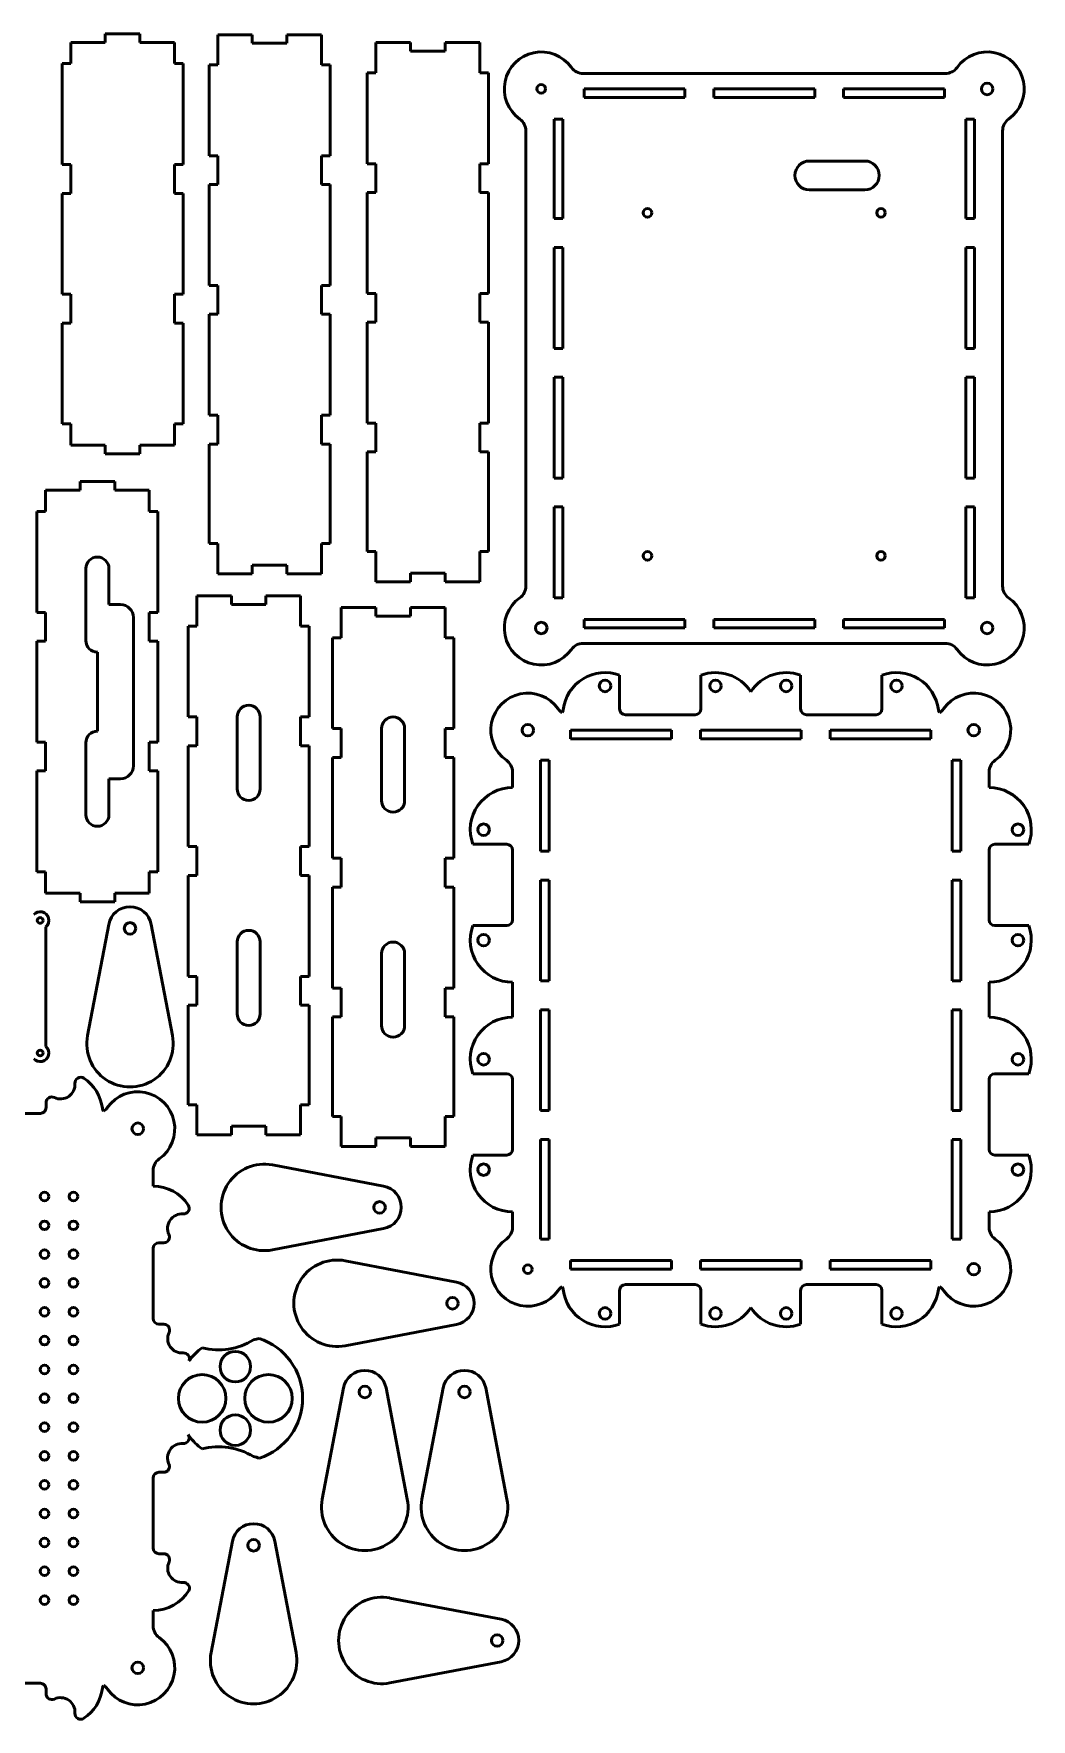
# Model space of a CAD drawing. Header units: millimetres. Extents: x 5 to 790, y 2 to 594.
# Drawn here: x 444 to 790, y 9 to 593 of the extents above; entities that cross this region are included whole.
import ezdxf

# ---------------------------------------------------------------- set-up
doc = ezdxf.new("R2010")
doc.units = ezdxf.units.MM
doc.layers.add('Visible (ISO)', color=7, linetype='Continuous', lineweight=50)

msp = doc.modelspace()

# ---------------------------------------------------------------- linework, layer by layer
at = {"layer": 'Visible (ISO)'}
for p, q in [((468.57, 593.34), (480.57, 593.34)), ((468.57, 590.34), (468.57, 593.34)), ((480.57, 593.34), (480.57, 590.34)), ((507.54, 593), (519.54, 593)), ((507.54, 582.54), (507.54, 593)), ((519.54, 593), (519.54, 590)), ((531.54, 593), (543.54, 593)), ((531.54, 590), (531.54, 593)), ((543.54, 593), (543.54, 582.54)), ((456.57, 590.34), (468.57, 590.34)), ((456.57, 582.95), (456.57, 590.34)), ((480.57, 590.34), (492.57, 590.34)), ((492.57, 590.34), (492.57, 582.95)), ((519.54, 590), (531.54, 590)), ((562.44, 590.24), (574.44, 590.24)), ((562.44, 579.78), (562.44, 590.24)), ((574.44, 590.24), (574.44, 587.24)), ((574.44, 587.24), (586.44, 587.24)), ((586.44, 590.24), (598.44, 590.24)), ((586.44, 587.24), (586.44, 590.24)), ((598.44, 590.24), (598.44, 579.78)), ((453.57, 582.95), (456.57, 582.95)), ((453.57, 547.95), (453.57, 582.95)), ((492.57, 582.95), (495.57, 582.95)), ((495.57, 582.95), (495.57, 547.95)), ((504.54, 582.54), (507.54, 582.54)), ((504.54, 551), (504.54, 582.54)), ((543.54, 582.54), (546.54, 582.54)), ((546.54, 582.54), (546.54, 551)), ((559.44, 579.78), (562.44, 579.78)), ((559.44, 548.24), (559.44, 579.78)), ((598.44, 579.78), (601.44, 579.78)), ((601.44, 579.78), (601.44, 548.24)), ((759.91, 579.52), (634.33, 579.52)), ((634.62, 574.18), (669.62, 574.18)), ((634.62, 571.18), (634.62, 574.18)), ((669.62, 574.18), (669.62, 571.18)), ((679.62, 571.18), (679.62, 574.18)), ((679.62, 574.18), (714.62, 574.18)), ((714.62, 574.18), (714.62, 571.18)), ((724.62, 574.18), (759.62, 574.18)), ((724.62, 571.18), (724.62, 574.18)), ((759.62, 574.18), (759.62, 571.18)), ((669.62, 571.18), (634.62, 571.18)), ((714.62, 571.18), (679.62, 571.18)), ((759.62, 571.18), (724.62, 571.18)), ((624.23, 529.18), (624.23, 563.72)), ((624.23, 563.72), (627.23, 563.72)), ((627.23, 563.72), (627.23, 529.18)), ((767.01, 529.18), (767.01, 563.72)), ((767.01, 563.72), (770.01, 563.72)), ((770.01, 563.72), (770.01, 529.18)), ((614.45, 559.64), (614.45, 401.72)), ((779.79, 401.72), (779.79, 559.64)), ((507.54, 551), (504.54, 551)), ((507.54, 541), (507.54, 551)), ((543.54, 551), (543.54, 541)), ((546.54, 551), (543.54, 551)), ((456.57, 547.95), (453.57, 547.95)), ((456.57, 537.95), (456.57, 547.95)), ((492.57, 547.95), (492.57, 537.95)), ((495.57, 547.95), (492.57, 547.95)), ((562.44, 548.24), (559.44, 548.24)), ((562.44, 538.24), (562.44, 548.24)), ((598.44, 548.24), (598.44, 538.24)), ((601.44, 548.24), (598.44, 548.24)), ((712.75, 549.18), (732, 549.18)), ((453.57, 537.95), (456.57, 537.95)), ((453.57, 502.95), (453.57, 537.95)), ((492.57, 537.95), (495.57, 537.95)), ((495.57, 537.95), (495.57, 502.95)), ((504.54, 541), (507.54, 541)), ((504.54, 506), (504.54, 541)), ((543.54, 541), (546.54, 541)), ((546.54, 541), (546.54, 506)), ((559.44, 538.24), (562.44, 538.24)), ((559.44, 503.24), (559.44, 538.24)), ((598.44, 538.24), (601.44, 538.24)), ((601.44, 538.24), (601.44, 503.24)), ((732, 539.18), (712.75, 539.18)), ((627.23, 529.18), (624.23, 529.18)), ((770.01, 529.18), (767.01, 529.18)), ((624.23, 484.18), (624.23, 519.18)), ((624.23, 519.18), (627.23, 519.18)), ((627.23, 519.18), (627.23, 484.18)), ((767.01, 484.18), (767.01, 519.18)), ((767.01, 519.18), (770.01, 519.18)), ((770.01, 519.18), (770.01, 484.18)), ((456.57, 502.95), (453.57, 502.95)), ((456.57, 492.95), (456.57, 502.95)), ((492.57, 502.95), (492.57, 492.95)), ((495.57, 502.95), (492.57, 502.95)), ((507.54, 506), (504.54, 506)), ((507.54, 496), (507.54, 506)), ((546.54, 506), (543.54, 506)), ((543.54, 506), (543.54, 496)), ((562.44, 503.24), (559.44, 503.24)), ((562.44, 493.24), (562.44, 503.24)), ((601.44, 503.24), (598.44, 503.24)), ((598.44, 503.24), (598.44, 493.24)), ((453.57, 492.95), (456.57, 492.95)), ((453.57, 457.95), (453.57, 492.95)), ((492.57, 492.95), (495.57, 492.95)), ((495.57, 492.95), (495.57, 457.95)), ((504.54, 496), (507.54, 496)), ((504.54, 461), (504.54, 496)), ((543.54, 496), (546.54, 496)), ((546.54, 496), (546.54, 461)), ((559.44, 493.24), (562.44, 493.24)), ((559.44, 458.24), (559.44, 493.24)), ((598.44, 493.24), (601.44, 493.24)), ((601.44, 493.24), (601.44, 458.24)), ((627.23, 484.18), (624.23, 484.18)), ((770.01, 484.18), (767.01, 484.18)), ((624.23, 439.18), (624.23, 474.18)), ((624.23, 474.18), (627.23, 474.18)), ((627.23, 474.18), (627.23, 439.18)), ((767.01, 439.18), (767.01, 474.18)), ((767.01, 474.18), (770.01, 474.18)), ((770.01, 474.18), (770.01, 439.18)), ((456.57, 457.95), (453.57, 457.95)), ((456.57, 450.56), (456.57, 457.95)), ((492.57, 457.95), (492.57, 450.56)), ((495.57, 457.95), (492.57, 457.95)), ((507.54, 461), (504.54, 461)), ((507.54, 451), (507.54, 461)), ((543.54, 461), (543.54, 451)), ((546.54, 461), (543.54, 461)), ((562.44, 458.24), (559.44, 458.24)), ((562.44, 448.24), (562.44, 458.24)), ((598.44, 458.24), (598.44, 448.24)), ((601.44, 458.24), (598.44, 458.24)), ((468.57, 450.56), (456.57, 450.56)), ((468.57, 447.56), (468.57, 450.56)), ((480.57, 450.56), (480.57, 447.56)), ((492.57, 450.56), (480.57, 450.56)), ((504.54, 451), (507.54, 451)), ((504.54, 416.47), (504.54, 451)), ((543.54, 451), (546.54, 451)), ((546.54, 451), (546.54, 416.47)), ((480.57, 447.56), (468.57, 447.56)), ((559.44, 448.24), (562.44, 448.24)), ((559.44, 413.71), (559.44, 448.24)), ((598.44, 448.24), (601.44, 448.24)), ((601.44, 448.24), (601.44, 413.71)), ((627.23, 439.18), (624.23, 439.18)), ((770.01, 439.18), (767.01, 439.18)), ((447.82, 434.98), (459.82, 434.98)), ((447.82, 427.59), (447.82, 434.98)), ((459.82, 437.98), (471.82, 437.98)), ((459.82, 434.98), (459.82, 437.98)), ((471.82, 437.98), (471.82, 434.98)), ((471.82, 434.98), (483.82, 434.98)), ((483.82, 434.98), (483.82, 427.59)), ((444.82, 427.59), (447.82, 427.59)), ((444.82, 392.59), (444.82, 427.59)), ((483.82, 427.59), (486.82, 427.59)), ((486.82, 427.59), (486.82, 392.59)), ((624.23, 397.64), (624.23, 429.18)), ((624.23, 429.18), (627.23, 429.18)), ((627.23, 429.18), (627.23, 397.64)), ((767.01, 397.64), (767.01, 429.18)), ((767.01, 429.18), (770.01, 429.18)), ((770.01, 429.18), (770.01, 397.64)), ((507.54, 416.47), (504.54, 416.47)), ((507.54, 406), (507.54, 416.47)), ((543.54, 416.47), (543.54, 406)), ((546.54, 416.47), (543.54, 416.47)), ((562.44, 413.71), (559.44, 413.71)), ((562.44, 403.24), (562.44, 413.71)), ((598.44, 413.71), (598.44, 403.24)), ((601.44, 413.71), (598.44, 413.71)), ((461.82, 382.79), (461.82, 407.79)), ((469.82, 407.79), (469.82, 395.29)), ((519.54, 406), (507.54, 406)), ((519.54, 409), (519.54, 406)), ((531.54, 409), (519.54, 409)), ((531.54, 406), (531.54, 409)), ((543.54, 406), (531.54, 406)), ((574.44, 406.24), (574.44, 403.24)), ((586.44, 406.24), (574.44, 406.24)), ((586.44, 403.24), (586.44, 406.24)), ((500.3, 398.33), (512.3, 398.33)), ((500.3, 387.87), (500.3, 398.33)), ((512.3, 398.33), (512.3, 395.33)), ((524.3, 398.33), (536.3, 398.33)), ((524.3, 395.33), (524.3, 398.33)), ((536.3, 398.33), (536.3, 387.87)), ((574.44, 403.24), (562.44, 403.24)), ((598.44, 403.24), (586.44, 403.24)), ((627.23, 397.64), (624.23, 397.64)), ((770.01, 397.64), (767.01, 397.64)), ((447.82, 392.59), (444.82, 392.59)), ((447.82, 382.59), (447.82, 392.59)), ((469.82, 395.29), (473.82, 395.29)), ((483.82, 392.59), (483.82, 382.59)), ((486.82, 392.59), (483.82, 392.59)), ((512.3, 395.33), (524.3, 395.33)), ((550.4, 394.28), (562.4, 394.28)), ((550.4, 383.81), (550.4, 394.28)), ((562.4, 394.28), (562.4, 391.28)), ((574.4, 394.28), (586.4, 394.28)), ((574.4, 391.28), (574.4, 394.28)), ((586.4, 394.28), (586.4, 383.81)), ((478.3, 390.82), (478.3, 339.37)), ((497.3, 387.87), (500.3, 387.87)), ((497.3, 356.33), (497.3, 387.87)), ((536.3, 387.87), (539.3, 387.87)), ((539.3, 387.87), (539.3, 356.33)), ((562.4, 391.28), (574.4, 391.28)), ((634.62, 387.18), (634.62, 390.18)), ((634.62, 390.18), (669.62, 390.18)), ((669.62, 387.18), (634.62, 387.18)), ((669.62, 390.18), (669.62, 387.18)), ((679.62, 387.18), (679.62, 390.18)), ((679.62, 390.18), (714.62, 390.18)), ((714.62, 387.18), (679.62, 387.18)), ((714.62, 390.18), (714.62, 387.18)), ((724.62, 387.18), (724.62, 390.18)), ((724.62, 390.18), (759.62, 390.18)), ((759.62, 387.18), (724.62, 387.18)), ((759.62, 390.18), (759.62, 387.18)), ((444.82, 382.59), (447.82, 382.59)), ((444.82, 347.59), (444.82, 382.59)), ((483.82, 382.59), (486.82, 382.59)), ((486.82, 382.59), (486.82, 347.59)), ((547.4, 383.81), (550.4, 383.81)), ((547.4, 352.28), (547.4, 383.81)), ((586.4, 383.81), (589.4, 383.81)), ((589.4, 383.81), (589.4, 352.28)), ((634.33, 381.84), (759.91, 381.84)), ((465.82, 351.39), (465.82, 378.79)), ((646.95, 370.81), (646.95, 359.09)), ((675.16, 359.09), (675.16, 370.81)), ((709.75, 370.81), (709.75, 359.09)), ((737.96, 359.09), (737.96, 370.81)), ((648.95, 357.09), (673.16, 357.09)), ((711.75, 357.09), (735.96, 357.09)), ((500.3, 356.33), (497.3, 356.33)), ((500.3, 346.33), (500.3, 356.33)), ((514.3, 331.36), (514.3, 356.36)), ((522.3, 356.36), (522.3, 331.36)), ((536.3, 356.33), (536.3, 346.33)), ((539.3, 356.33), (536.3, 356.33)), ((550.4, 352.28), (547.4, 352.28)), ((550.4, 342.28), (550.4, 352.28)), ((564.4, 327.31), (564.4, 352.31)), ((572.4, 352.31), (572.4, 327.31)), ((586.4, 352.28), (586.4, 342.28)), ((589.4, 352.28), (586.4, 352.28)), ((629.96, 351.75), (664.96, 351.75)), ((629.96, 348.75), (629.96, 351.75)), ((664.96, 351.75), (664.96, 348.75)), ((674.96, 351.75), (709.96, 351.75)), ((674.96, 348.75), (674.96, 351.75)), ((709.96, 351.75), (709.96, 348.75)), ((719.96, 351.75), (754.96, 351.75)), ((719.96, 348.75), (719.96, 351.75)), ((754.96, 351.75), (754.96, 348.75)), ((447.82, 347.59), (444.82, 347.59)), ((447.82, 337.59), (447.82, 347.59)), ((461.82, 322.39), (461.82, 347.39)), ((483.82, 347.59), (483.82, 337.59)), ((486.82, 347.59), (483.82, 347.59)), ((497.3, 346.33), (500.3, 346.33)), ((497.3, 311.33), (497.3, 346.33)), ((536.3, 346.33), (539.3, 346.33)), ((539.3, 346.33), (539.3, 311.33)), ((664.96, 348.75), (629.96, 348.75)), ((709.96, 348.75), (674.96, 348.75)), ((754.96, 348.75), (719.96, 348.75)), ((547.4, 342.28), (550.4, 342.28)), ((547.4, 307.28), (547.4, 342.28)), ((586.4, 342.28), (589.4, 342.28)), ((589.4, 342.28), (589.4, 307.28)), ((619.57, 309.75), (619.57, 341.28)), ((619.57, 341.28), (622.57, 341.28)), ((622.57, 341.28), (622.57, 309.75)), ((762.34, 341.28), (765.34, 341.28)), ((762.34, 309.75), (762.34, 341.28)), ((765.34, 341.28), (765.34, 309.75)), ((444.82, 337.59), (447.82, 337.59)), ((444.82, 302.59), (444.82, 337.59)), ((469.82, 334.89), (469.82, 322.39)), ((473.82, 334.89), (469.82, 334.89)), ((483.82, 337.59), (486.82, 337.59)), ((486.82, 337.59), (486.82, 302.59)), ((609.79, 331.83), (609.79, 337.21)), ((775.13, 337.21), (775.13, 331.83)), ((500.3, 311.33), (497.3, 311.33)), ((500.3, 301.33), (500.3, 311.33)), ((539.3, 311.33), (536.3, 311.33)), ((536.3, 311.33), (536.3, 301.33)), ((607.79, 312.16), (596.06, 312.16)), ((609.79, 285.95), (609.79, 310.16)), ((775.13, 310.16), (775.13, 285.95)), ((788.85, 312.16), (777.13, 312.16)), ((550.4, 307.28), (547.4, 307.28)), ((550.4, 297.28), (550.4, 307.28)), ((589.4, 307.28), (586.4, 307.28)), ((586.4, 307.28), (586.4, 297.28)), ((622.57, 309.75), (619.57, 309.75)), ((765.34, 309.75), (762.34, 309.75)), ((447.82, 302.59), (444.82, 302.59)), ((447.82, 295.21), (447.82, 302.59)), ((483.82, 302.59), (483.82, 295.21)), ((486.82, 302.59), (483.82, 302.59)), ((497.3, 301.33), (500.3, 301.33)), ((497.3, 266.33), (497.3, 301.33)), ((536.3, 301.33), (539.3, 301.33)), ((539.3, 301.33), (539.3, 266.33)), ((619.57, 299.75), (622.57, 299.75)), ((619.57, 264.75), (619.57, 299.75)), ((622.57, 299.75), (622.57, 264.75)), ((762.34, 264.75), (762.34, 299.75)), ((762.34, 299.75), (765.34, 299.75)), ((765.34, 299.75), (765.34, 264.75)), ((459.82, 295.21), (447.82, 295.21)), ((459.82, 292.21), (459.82, 295.21)), ((471.82, 295.21), (471.82, 292.21)), ((483.82, 295.21), (471.82, 295.21)), ((547.4, 297.28), (550.4, 297.28)), ((547.4, 262.28), (547.4, 297.28)), ((586.4, 297.28), (589.4, 297.28)), ((589.4, 297.28), (589.4, 262.28)), ((471.82, 292.21), (459.82, 292.21)), ((447.97, 241.99), (447.97, 283.51)), ((462.4, 245.78), (469.76, 284.37)), ((484.5, 284.37), (491.87, 245.78)), ((596.06, 283.95), (607.79, 283.95)), ((777.13, 283.95), (788.85, 283.95)), ((514.3, 253.3), (514.3, 278.3)), ((522.3, 278.3), (522.3, 253.3)), ((564.4, 249.24), (564.4, 274.24)), ((572.4, 274.24), (572.4, 249.24)), ((500.3, 266.33), (497.3, 266.33)), ((500.3, 256.33), (500.3, 266.33)), ((536.3, 266.33), (536.3, 256.33)), ((539.3, 266.33), (536.3, 266.33)), ((609.79, 252.2), (609.79, 264.29)), ((622.57, 264.75), (619.57, 264.75)), ((765.34, 264.75), (762.34, 264.75)), ((775.13, 264.29), (775.13, 252.2)), ((550.4, 262.28), (547.4, 262.28)), ((550.4, 252.28), (550.4, 262.28)), ((586.4, 262.28), (586.4, 252.28)), ((589.4, 262.28), (586.4, 262.28)), ((497.3, 256.33), (500.3, 256.33)), ((497.3, 221.79), (497.3, 256.33)), ((536.3, 256.33), (539.3, 256.33)), ((539.3, 256.33), (539.3, 221.79)), ((547.4, 252.28), (550.4, 252.28)), ((547.4, 217.74), (547.4, 252.28)), ((586.4, 252.28), (589.4, 252.28)), ((589.4, 252.28), (589.4, 217.74)), ((619.57, 219.75), (619.57, 254.75)), ((619.57, 254.75), (622.57, 254.75)), ((622.57, 254.75), (622.57, 219.75)), ((762.34, 254.75), (765.34, 254.75)), ((762.34, 219.75), (762.34, 254.75)), ((765.34, 254.75), (765.34, 219.75)), ((607.79, 232.54), (596.06, 232.54)), ((609.79, 206.33), (609.79, 230.54)), ((775.13, 230.54), (775.13, 206.33)), ((788.85, 232.54), (777.13, 232.54)), ((448.03, 222.49), (448.03, 220.81)), ((446.03, 218.81), (421.78, 218.81)), ((500.3, 221.79), (497.3, 221.79)), ((500.3, 211.33), (500.3, 221.79)), ((536.3, 221.79), (536.3, 211.33)), ((539.3, 221.79), (536.3, 221.79)), ((550.4, 217.74), (547.4, 217.74)), ((550.4, 207.28), (550.4, 217.74)), ((586.4, 217.74), (586.4, 207.28)), ((589.4, 217.74), (586.4, 217.74)), ((622.57, 219.75), (619.57, 219.75)), ((765.34, 219.75), (762.34, 219.75)), ((512.3, 211.33), (500.3, 211.33)), ((512.3, 214.33), (512.3, 211.33)), ((524.3, 214.33), (512.3, 214.33)), ((524.3, 211.33), (524.3, 214.33)), ((536.3, 211.33), (524.3, 211.33)), ((562.4, 207.28), (550.4, 207.28)), ((562.4, 210.28), (562.4, 207.28)), ((574.4, 210.28), (562.4, 210.28)), ((574.4, 207.28), (574.4, 210.28)), ((586.4, 207.28), (574.4, 207.28)), ((619.57, 209.75), (622.57, 209.75)), ((619.57, 175.21), (619.57, 209.75)), ((622.57, 209.75), (622.57, 175.21)), ((762.34, 209.75), (765.34, 209.75)), ((762.34, 175.21), (762.34, 209.75)), ((765.34, 209.75), (765.34, 175.21)), ((485.16, 193.55), (485.16, 198.93)), ((526.51, 200.92), (565.1, 193.56)), ((596.06, 204.33), (607.79, 204.33)), ((777.13, 204.33), (788.85, 204.33)), ((609.79, 179.28), (609.79, 184.66)), ((775.13, 184.66), (775.13, 179.28)), ((565.1, 178.82), (526.51, 171.45)), ((485.16, 147.68), (485.16, 171.93)), ((487.16, 173.93), (488.83, 173.93)), ((622.57, 175.21), (619.57, 175.21)), ((765.34, 175.21), (762.34, 175.21)), ((551.78, 167.67), (590.37, 160.31)), ((629.96, 167.75), (664.96, 167.75)), ((629.96, 164.75), (629.96, 167.75)), ((664.96, 164.75), (629.96, 164.75)), ((664.96, 167.75), (664.96, 164.75)), ((674.96, 167.75), (709.96, 167.75)), ((674.96, 164.75), (674.96, 167.75)), ((709.96, 164.75), (674.96, 164.75)), ((709.96, 167.75), (709.96, 164.75)), ((719.96, 167.75), (754.96, 167.75)), ((719.96, 164.75), (719.96, 167.75)), ((754.96, 164.75), (719.96, 164.75)), ((754.96, 167.75), (754.96, 164.75)), ((673.16, 159.41), (648.95, 159.41)), ((735.96, 159.41), (711.75, 159.41)), ((646.95, 157.41), (646.95, 145.68)), ((675.16, 145.68), (675.16, 157.41)), ((709.75, 157.41), (709.75, 145.68)), ((737.96, 145.68), (737.96, 157.41)), ((488.86, 145.68), (487.16, 145.68)), ((590.37, 145.57), (551.78, 138.21)), ((543.83, 84.98), (551.2, 123.57)), ((565.93, 123.57), (573.3, 84.98)), ((578.41, 84.98), (585.78, 123.57)), ((600.51, 123.57), (607.88, 84.98)), ((487.16, 94.3), (488.83, 94.3)), ((485.16, 68.05), (485.16, 92.3)), ((505.26, 31.78), (512.63, 70.37)), ((527.36, 70.37), (534.73, 31.78)), ((488.86, 66.05), (487.16, 66.05)), ((567.3, 50.69), (605.9, 43.33)), ((485.16, 41.01), (485.16, 46.39)), ((605.9, 28.59), (567.3, 21.23)), ((421.78, 21.13), (446.03, 21.13)), ((448.03, 19.13), (448.03, 17.46))]:
    msp.add_line(p, q, dxfattribs=at)
for centre, radius in [((619.79, 574.18), 1.5), ((774.45, 574.18), 2), ((656.62, 531.18), 1.5), ((737.62, 531.18), 1.5), ((656.62, 412.18), 1.5), ((737.62, 412.18), 1.5), ((619.79, 387.18), 2), ((774.45, 387.18), 2), ((641.91, 367.09), 2), ((680.21, 367.09), 2), ((704.71, 367.09), 2), ((743, 367.09), 2), ((615.13, 351.75), 2), ((769.79, 351.75), 2), ((599.79, 317.21), 2), ((785.13, 317.21), 2), ((445.97, 285.75), 1), ((477.13, 282.97), 2), ((599.79, 278.91), 2), ((785.13, 278.91), 2), ((445.97, 239.75), 1), ((599.79, 237.58), 2), ((785.13, 237.58), 2), ((479.82, 213.47), 2), ((599.79, 199.28), 2), ((785.13, 199.28), 2), ((447.49, 189.97), 1.5), ((457.49, 189.97), 1.5), ((563.7, 186.19), 2), ((447.49, 179.97), 1.5), ((457.49, 179.97), 1.5), ((447.49, 169.97), 1.5), ((457.49, 169.97), 1.5), ((615.13, 164.75), 1.5), ((769.79, 164.75), 2), ((447.49, 159.97), 1.5), ((457.49, 159.97), 1.5), ((588.97, 152.94), 2), ((447.49, 149.97), 1.5), ((457.49, 149.97), 1.5), ((641.91, 149.41), 2), ((680.21, 149.41), 2), ((704.71, 149.41), 2), ((743, 149.41), 2), ((447.49, 139.97), 1.5), ((457.49, 139.97), 1.5), ((513.66, 130.94), 5.3), ((447.49, 129.97), 1.5), ((457.49, 129.97), 1.5), ((502.16, 119.94), 8.25), ((525.16, 119.94), 8.25), ((558.57, 122.16), 2), ((593.14, 122.16), 2), ((447.49, 119.97), 1.5), ((457.49, 119.97), 1.5), ((447.49, 109.97), 1.5), ((457.49, 109.97), 1.5), ((513.66, 108.94), 5.3), ((447.49, 99.97), 1.5), ((457.49, 99.97), 1.5), ((447.49, 89.97), 1.5), ((457.49, 89.97), 1.5), ((447.49, 79.97), 1.5), ((457.49, 79.97), 1.5), ((447.49, 69.97), 1.5), ((457.49, 69.97), 1.5), ((520, 68.97), 2), ((447.49, 59.97), 1.5), ((457.49, 59.97), 1.5), ((447.49, 49.97), 1.5), ((457.49, 49.97), 1.5), ((604.49, 35.96), 2), ((479.82, 26.47), 2)]:
    msp.add_circle(centre, radius, dxfattribs=at)
for centre, radius, start, end in [((619.79, 574.18), 12.84, 35.42216, 234.57784), ((774.45, 574.18), 12.84, 305.42216, 144.57784), ((634.33, 584.52), 5, 215.42216, 270), ((759.91, 584.52), 5, 270, 324.57784), ((609.45, 559.64), 5, 0, 54.57784), ((784.79, 559.64), 5, 125.42216, 180), ((712.75, 544.18), 5, 90, 270), ((732, 544.18), 5, 270, 90), ((465.82, 407.79), 4, 0, 180), ((619.79, 387.18), 12.84, 125.42216, 324.57784), ((609.45, 401.72), 5, 305.42216, 0), ((774.45, 387.18), 12.84, 215.42216, 54.57784), ((784.79, 401.72), 5, 180, 234.57784), ((473.82, 390.82), 4.48, 0, 90), ((465.82, 382.79), 4, 180, 270), ((634.33, 376.84), 5, 90, 144.57784), ((759.91, 376.84), 5, 35.42216, 90), ((641.91, 357.09), 14.62, 69.82284, 173.08896), ((680.21, 357.09), 14.62, 33.089, 110.17716), ((704.71, 357.09), 14.62, 69.82284, 146.911), ((743, 357.09), 14.62, 6.91104, 110.17716), ((615.13, 351.75), 12.84, 35.42216, 234.57784), ((769.79, 351.75), 12.84, 305.42216, 144.57784), ((518.3, 356.36), 4, 0, 180), ((629.66, 362.09), 5, 215.42216, 237.67875), ((625.41, 359.09), 2, 322.21799, 353.08896), ((648.95, 359.09), 2, 180, 270), ((673.16, 359.09), 2, 270, 0), ((711.75, 359.09), 2, 180, 270), ((735.96, 359.09), 2, 270, 0), ((759.5, 359.09), 2, 186.91104, 217.78201), ((755.25, 362.09), 5, 302.32125, 324.57784), ((465.82, 347.39), 4, 90, 180), ((568.4, 352.31), 4, 0, 180), ((473.82, 339.37), 4.48, 270, 0), ((604.79, 337.21), 5, 0, 54.57784), ((780.13, 337.21), 5, 125.42216, 180), ((518.3, 331.36), 4, 180, 0), ((609.79, 317.21), 14.62, 90, 200.17716), ((775.13, 317.21), 14.62, 339.82284, 90), ((465.82, 322.39), 4, 180, 0), ((568.4, 327.31), 4, 180, 0), ((607.79, 310.16), 2, 0, 90), ((777.13, 310.16), 2, 90, 180), ((445.97, 285.75), 3, 311.81031, 138.18969), ((477.13, 282.97), 7.5, 10.80692, 169.19308), ((518.3, 278.3), 4, 0, 180), ((609.79, 278.91), 14.62, 159.82284, 270), ((607.79, 285.95), 2, 270, 0), ((777.13, 285.95), 2, 180, 270), ((775.13, 278.91), 14.62, 270, 20.17716), ((568.4, 274.24), 4, 0, 180), ((518.3, 253.3), 4, 180, 0), ((609.79, 237.58), 14.62, 90, 200.17716), ((775.13, 237.58), 14.62, 339.82284, 90), ((477.13, 242.97), 15, 169.19308, 10.80692), ((568.4, 249.24), 4, 180, 0), ((445.97, 239.75), 3, 221.81031, 48.18969), ((453.03, 228.81), 5, 244.62307, 4.21715), ((460.02, 229.33), 2, 56.41868, 184.21715), ((453.03, 218.81), 14.62, 6.91104, 56.41868), ((607.79, 230.54), 2, 0, 90), ((777.13, 230.54), 2, 90, 180), ((450.03, 222.49), 2, 64.62307, 180), ((479.82, 213.47), 12.84, 305.42216, 144.57784), ((446.03, 220.81), 2, 270, 0), ((469.54, 220.81), 2, 186.91104, 217.78201), ((465.28, 223.81), 5, 302.32125, 324.57784), ((607.79, 206.33), 2, 270, 0), ((777.13, 206.33), 2, 180, 270), ((490.16, 198.93), 5, 125.42216, 180), ((523.7, 186.19), 15, 79.19308, 280.80692), ((609.79, 199.28), 14.62, 159.82284, 270), ((775.13, 199.28), 14.62, 270, 20.17716), ((485.16, 178.93), 14.62, 33.58132, 90), ((563.7, 186.19), 7.5, 280.80692, 79.19308), ((495.16, 178.93), 5, 85.78285, 205.37693), ((495.67, 185.91), 2, 265.78285, 33.58132), ((488.83, 175.93), 2, 270, 25.37693), ((604.79, 179.28), 5, 305.42216, 0), ((780.13, 179.28), 5, 180, 234.57784), ((487.16, 171.93), 2, 90, 180), ((615.13, 164.75), 12.84, 125.42216, 324.57784), ((769.79, 164.75), 12.84, 215.42216, 54.57784), ((548.97, 152.94), 15, 79.19308, 280.80692), ((588.97, 152.94), 7.5, 280.80692, 79.19308), ((629.66, 154.41), 5, 122.32125, 144.57784), ((625.41, 157.41), 2, 6.91104, 37.78201), ((648.95, 157.41), 2, 90, 180), ((673.16, 157.41), 2, 0, 90), ((711.75, 157.41), 2, 90, 180), ((735.96, 157.41), 2, 0, 90), ((759.5, 157.41), 2, 142.21799, 173.08896), ((755.25, 154.41), 5, 35.42216, 57.67875), ((641.91, 159.41), 14.62, 186.91104, 290.17716), ((743, 159.41), 14.62, 249.82284, 353.08896), ((487.16, 147.68), 2, 180, 270), ((680.21, 159.41), 14.62, 249.82284, 326.911), ((704.71, 159.41), 14.62, 213.089, 290.17716), ((488.86, 143.68), 2, 334.62373, 90), ((495.19, 140.68), 5, 154.62373, 274.52661), ((515.9, 159.79), 20, 281.71976, 287.56291), ((515.16, 119.94), 21.85, 288.32061, 71.93408), ((495.74, 133.7), 2, 337.20759, 94.52661), ((515.16, 119.94), 21.85, 126.48399, 143.54077), ((507.9, 159.79), 23, 255.55773, 301.63166), ((558.57, 122.16), 7.5, 10.80692, 169.19308), ((593.14, 122.16), 7.5, 10.80692, 169.19308), ((495.67, 106.29), 2, 265.78285, 33.58132), ((485.16, 99.3), 14.62, 30.41826, 33.58132), ((515.16, 119.94), 21.85, 217.26876, 233.32103), ((495.16, 99.3), 5, 85.78285, 205.37693), ((507.9, 80.16), 23, 58.36834, 104.59595), ((515.9, 80.16), 20, 72.15957, 78.28024), ((487.16, 92.3), 2, 90, 180), ((488.83, 96.3), 2, 270, 25.37693), ((558.57, 82.16), 15, 169.19308, 10.80692), ((593.14, 82.16), 15, 169.19308, 10.80692), ((520, 68.97), 7.5, 10.80692, 169.19308), ((487.16, 68.05), 2, 180, 270), ((488.86, 64.05), 2, 334.62373, 90), ((495.19, 61.05), 5, 154.62373, 274.52661), ((485.16, 61.01), 14.62, 270, 328.17724), ((495.74, 54.07), 2, 337.20759, 94.52661), ((564.49, 35.96), 15, 79.19308, 280.80692), ((490.16, 41.01), 5, 180, 234.57784), ((604.49, 35.96), 7.5, 280.80692, 79.19308), ((479.82, 26.47), 12.84, 215.42216, 54.57784), ((520, 28.97), 15, 169.19308, 10.80692), ((446.03, 19.13), 2, 0, 90), ((453.03, 21.13), 14.62, 303.58132, 353.08896), ((469.54, 19.13), 2, 142.21799, 173.08896), ((465.28, 16.13), 5, 35.42216, 57.67875), ((450.03, 17.46), 2, 180, 295.37693), ((453.03, 11.13), 5, 355.78285, 115.37693), ((460.02, 10.62), 2, 175.78285, 303.58132)]:
    msp.add_arc(centre, radius, start, end, dxfattribs=at)

doc.saveas('drawing.dxf')
